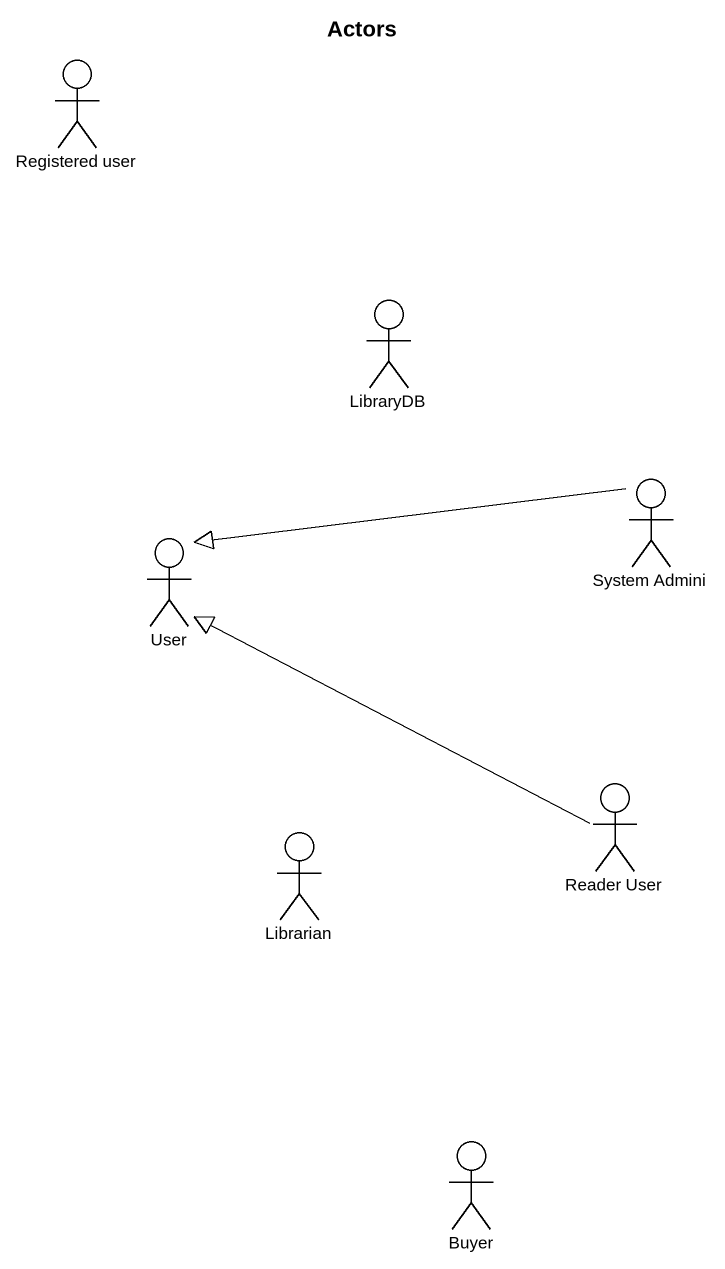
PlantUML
@startuml
title Actors
actor "Registered user" as Registered_user
actor LibraryDB
actor "System Admini" as System_Admini
actor User
actor "Reader User" as Reader_User
actor Librarian
actor Buyer
System_Admini -left-|> User
Reader_User -left-|> User
@enduml
